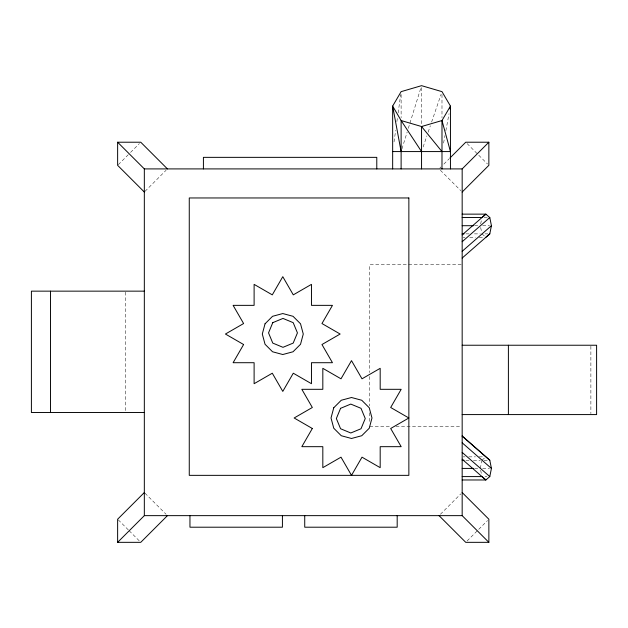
<?xml version="1.0" encoding="UTF-8"?>
<svg xmlns="http://www.w3.org/2000/svg" width="628" height="628" viewBox="0 0 628 628"><rect width="100%" height="100%" fill="white"/><g stroke="black" fill="none" stroke-linecap="round" stroke-linejoin="round"><path stroke-width="0.47" stroke-dasharray="3.14 2.35" d="M394.023 141.912L395.664 130.31M396.888 121.612L397.571 116.777M398.121 112.914L400.711 94.545M443.572 143.051L444.985 135.467M445.864 130.726L449.036 113.676M480.671 223.882L481.393 220.255M480.302 468.417L481.755 461.148M401.983 148.789L407.164 132.076M408.318 128.363L420.98 87.52M423.123 146.968L426.899 135.899M428.155 132.21L430.353 125.757M431.609 122.075L441.044 94.412M118.315 164.654L129.87 153.099M130.553 152.416L139.392 143.577M145.005 191.344L166.082 170.274M439.733 168.226L441.107 166.86M443.839 164.12L449.318 158.649M440.409 514.285L460.803 493.891M467.099 540.975L487.501 520.581M481.935 460.245L485.209 457.42M484.078 217.531L487.893 217.531M474.58 225.703L478.395 225.703M482.649 225.703L489.471 225.703M465.929 233.875L469.791 233.875M474.407 233.875L480.271 233.875M485.028 233.875L487.893 233.875M463.111 237.258L465.01 237.258M469.752 237.258L475.435 237.258M479.227 237.258L483.968 237.258M461.195 264.671L369.704 264.671L369.704 372.537M369.704 426.475L391.118 426.475M395.985 426.475L461.195 426.475M463.111 456.854L465.01 456.854M468.802 456.854L475.435 456.854M479.227 456.854L483.018 456.854M465.929 460.245L469.791 460.245M473.465 460.245L480.271 460.245M484.078 460.245L487.893 460.245M474.58 468.417L478.395 468.417M482.649 468.417L489.471 468.417M485.028 476.589L486.935 476.589M481.935 233.875L484.557 236.128M467.099 143.577L487.501 163.979M440.409 170.274L460.803 190.669M145.005 493.208L166.082 514.285M118.315 519.898L128.512 530.095M129.195 530.778L139.392 540.975M480.671 227.517L481.574 232.054M480.671 470.231L481.393 473.865M590.877 346.209L590.877 413.601M441.986 94.545L441.986 117.742M421.553 87.606L421.553 124.438M401.119 94.545L401.119 117.742M369.704 376.462L369.704 405.884M369.704 412.745L369.704 423.539M125.239 292.13L125.239 411.528"/><path stroke-width="0.94" d="M449.915 108.934L450.449 106.093L441.986 91.649L421.553 85.667L401.119 91.649L392.657 106.093L392.657 168.908M462.169 258.053L489.793 233.875L491.426 225.703L489.793 217.531L485.868 214.14L462.169 214.14M462.169 479.973L485.868 479.973L489.793 476.589L491.426 468.417L489.793 460.245L462.169 436.06L489.793 460.245M450.001 157.958L465.74 142.218L488.859 142.218L488.859 165.337L462.169 192.027M439.05 515.643L465.74 542.333L488.859 542.333L462.169 515.643L462.169 168.908L488.859 142.218M144.33 492.533L117.632 519.223L117.632 542.333L140.751 542.333L167.441 515.643M117.632 542.333L144.33 515.643L144.33 168.908L117.632 142.218L140.751 142.218L167.441 168.908M462.169 234.888L485.868 214.14L481.935 217.531L462.169 217.531M462.169 241.709L489.793 217.531M462.169 251.31L491.426 225.703M485.868 237.258L489.793 233.875M392.657 151.576L450.449 151.576L441.986 120.545L450.449 106.093L450.449 168.908M144.33 168.908L462.169 168.908M462.169 225.703L473.622 225.703M462.169 233.875L464.045 233.875M144.33 291.149L31.4 291.149L31.4 412.51L144.33 412.51M462.169 345.235L596.6 345.235L596.6 414.582L462.169 414.582M462.169 460.245L464.045 460.245M462.169 468.417L473.622 468.417M462.169 476.589L481.935 476.589L485.868 479.973L462.169 459.233M144.33 515.643L462.169 515.643M462.169 442.811L491.426 468.417M462.169 452.403L489.793 476.589M462.169 492.533L488.859 519.223L488.859 542.333M144.33 192.027L117.632 165.337L117.632 142.218M441.986 151.576L421.553 126.526L401.119 120.545L392.657 106.093L401.119 151.576M421.553 151.576L401.119 120.545L401.119 168.908M508.397 345.235L508.397 414.582M441.986 168.908L441.986 120.545L421.553 126.526L421.553 168.908M397.186 515.643L397.186 527.206L304.729 527.206L304.729 515.643M376.784 168.908L376.784 157.353L203.417 157.353L203.417 168.908M282.419 515.643L282.419 527.206L189.954 527.206L189.954 515.643M50.491 291.149L50.491 412.51M265.047 323.797L262.3 334.033L265.047 344.277L272.544 351.774L282.788 354.522L293.033 351.774L300.529 344.277L303.269 334.033L300.529 323.797L293.033 316.3L282.788 313.553L272.544 316.3L265.047 323.797M333.766 407.753L331.019 417.989L333.766 428.233L341.263 435.73L351.499 438.477L361.744 435.73L369.24 428.233L371.988 417.989L369.24 407.753L361.744 400.256L351.499 397.508L341.263 400.256L333.766 407.753M272.772 322.659L268.541 332.879L272.772 343.092L282.985 347.323L293.197 343.092L297.436 332.879L293.197 322.659L282.985 318.427L272.772 322.659M340.58 408.318L336.349 418.538L340.58 428.751L350.801 432.982L361.014 428.751L365.245 418.538L361.014 408.318L350.801 404.087L340.58 408.318M243.609 344.529L233.114 362.709L254.112 362.709L254.112 383.708L272.293 373.213L282.788 391.393L293.284 373.213L311.464 383.708L311.464 362.709L332.455 362.709L321.96 344.529L340.141 334.033L321.96 323.538L332.455 305.357L311.464 305.357L311.464 284.366L293.284 294.862L282.788 276.681L272.293 294.862L254.112 284.366L254.112 305.357L233.114 305.357L243.609 323.538L225.428 334.033L243.609 344.529M312.328 428.492L301.833 446.673L322.823 446.673L322.823 467.664L341.004 457.168L351.499 475.349L362.003 457.168L380.183 467.664L380.183 446.673L401.174 446.673L390.679 428.492L408.859 417.989L390.679 407.494L401.174 389.313L380.183 389.313L380.183 368.322L362.003 378.817L351.499 360.637L341.004 378.817L322.823 368.322L322.823 389.313L301.833 389.313L312.328 407.494L294.147 417.989L312.328 428.492M408.859 197.961L189.263 197.961L189.263 475.349L408.859 475.349L408.859 197.961"/></g></svg>
